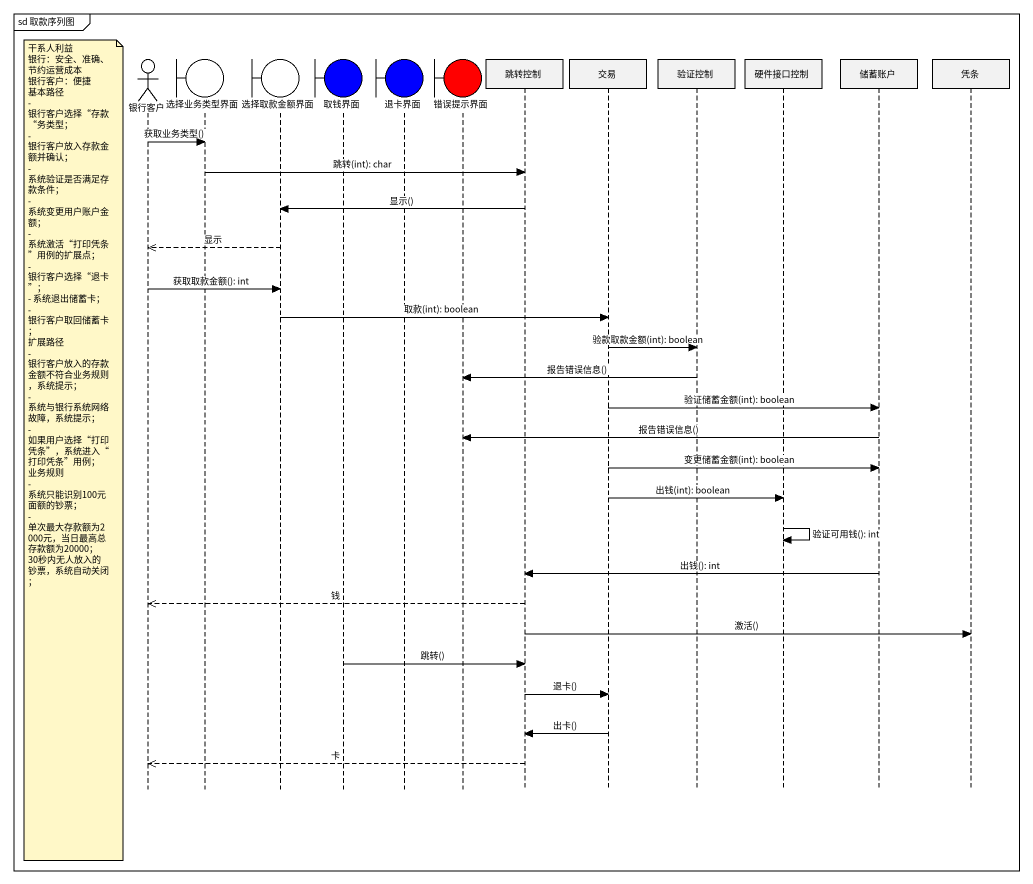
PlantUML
@startuml
mainframe sd 取款序列图
hide footbox
actor 银行客户
boundary 选择业务类型界面
boundary 选择取款金额界面
boundary 取钱界面 #0000FF
boundary 退卡界面 #0000FF
boundary 错误提示界面 #FF0000
participant 跳转控制
participant 交易
participant 验证控制
participant 硬件接口控制
participant 储蓄账户
participant 凭条

银行客户 -> 选择业务类型界面 : 获取业务类型()
选择业务类型界面 -> 跳转控制 : 跳转(int): char
跳转控制 -> 选择取款金额界面 : 显示()
选择取款金额界面 -->> 银行客户 : 显示
银行客户 -> 选择取款金额界面 : 获取取款金额(): int
选择取款金额界面 -> 交易 : 取款(int): boolean
交易 -> 验证控制 : 验款取款金额(int): boolean
验证控制 -> 错误提示界面 : 报告错误信息()
交易 -> 储蓄账户 : 验证储蓄金额(int): boolean
储蓄账户 -> 错误提示界面 : 报告错误信息()
note left of 银行客户
  干系人利益
  银行：安全、准确、节约运营成本
  银行客户：便捷
  基本路径
  - 银行客户选择“存款“务类型；
  - 银行客户放入存款金额并确认；
  - 系统验证是否满足存款条件；
  - 系统变更用户账户金额；
  - 系统激活“打印凭条”用例的扩展点；
  - 银行客户选择“退卡”；
  - 系统退出储蓄卡；
  - 银行客户取回储蓄卡；
  扩展路径
  - 银行客户放入的存款金额不符合业务规则，系统提示；
  - 系统与银行系统网络故障，系统提示；
  - 如果用户选择“打印凭条”，系统进入“打印凭条”用例；
  业务规则
  - 系统只能识别100元面额的钞票；
  - 单次最大存款额为2000元，当日最高总存款额为20000；
  30秒内无人放入的钞票，系统自动关闭；
end note
交易 -> 储蓄账户 : 变更储蓄金额(int): boolean
交易 -> 硬件接口控制 : 出钱(int): boolean
硬件接口控制 -> 硬件接口控制 : 验证可用钱(): int
储蓄账户 -> 跳转控制 : 出钱(): int
跳转控制 -->> 银行客户 : 钱
跳转控制 -> 凭条 : 激活()
取钱界面 -> 跳转控制 : 跳转()
跳转控制 -> 交易 : 退卡()
交易 -> 跳转控制 : 出卡()
跳转控制 -->> 银行客户 : 卡
@enduml
